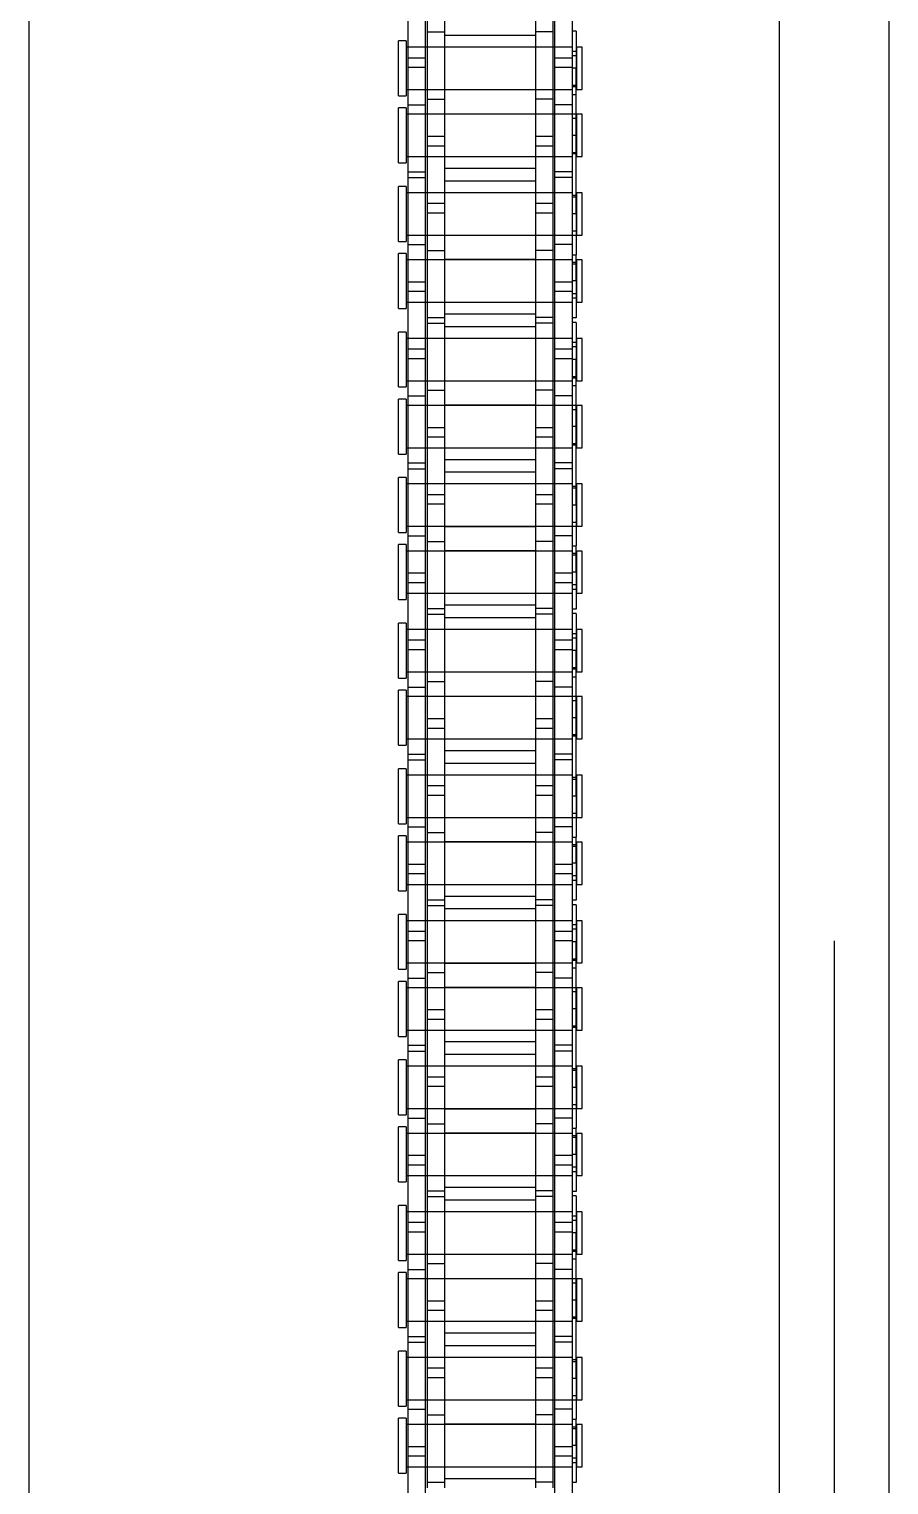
# Model space of a CAD drawing. Header units: metres. Extents: x 0 to 63075, y 0 to 44550.
# Drawn here: x 14171.9 to 14246.9, y 26359.9 to 26486.9 of the extents above; entities that cross this region are included whole.
import ezdxf

# ---------------------------------------------------------------- set-up
doc = ezdxf.new("R2010")
doc.units = ezdxf.units.M
doc.header["$LTSCALE"] = 75
doc.linetypes.add('HIDDEN2', pattern=[4.7625, 3.175, -1.5875])
for name, color, linetype in [('SDM', 7, 'Continuous'), ('SL4', 4, 'Continuous'), ('ST1', 7, 'HIDDEN2')]:
    doc.layers.add(name, color=color, linetype=linetype)

# ---------------------------------------------------------------- blocks, each defined once
blk = doc.blocks.new('A$Ca53c419a')
at = {"layer": 'SL4'}
for p, q in [((1009.76, 281.24), (2334.74, 281.24)), ((1009.76, 215.76), (2334.74, 215.76)), ((2334.74, 206.23), (1009.76, 206.23))]:
    blk.add_line(p, q, dxfattribs=at)
at = {"layer": 'ST1'}
for p, q in [((1931.13, 249), (1935.93, 249)), ((1931.13, 249), (1931.13, 248.34)), ((1935.93, 248.34), (1935.93, 249)), ((1936.98, 249), (1941.77, 249)), ((1936.98, 249), (1936.98, 248.34)), ((1941.77, 248.34), (1941.77, 249)), ((1943.83, 249), (1948.63, 249)), ((1943.83, 249), (1943.83, 248.34)), ((1948.63, 248.34), (1948.63, 249)), ((1949.68, 249), (1954.47, 249)), ((1949.68, 249), (1949.68, 248.34)), ((1954.47, 248.34), (1954.47, 249)), ((1956.53, 249), (1961.33, 249)), ((1956.53, 249), (1956.53, 248.34)), ((1961.33, 248.34), (1961.33, 249)), ((1962.38, 249), (1967.17, 249)), ((1962.38, 249), (1962.38, 248.34)), ((1967.17, 248.34), (1967.17, 249)), ((1969.23, 249), (1974.03, 249)), ((1969.23, 249), (1969.23, 248.34)), ((1974.03, 248.34), (1974.03, 249)), ((1975.08, 249), (1979.87, 249)), ((1975.08, 249), (1975.08, 248.34)), ((1979.87, 248.34), (1979.87, 249)), ((1981.93, 249), (1986.73, 249)), ((1981.93, 249), (1981.93, 248.34)), ((1986.73, 248.34), (1986.73, 249)), ((1987.78, 249), (1992.57, 249)), ((1987.78, 249), (1987.78, 248.34)), ((1992.57, 248.34), (1992.57, 249)), ((1994.63, 249), (1999.43, 249)), ((1994.63, 249), (1994.63, 248.34)), ((1999.43, 248.34), (1999.43, 249)), ((2000.48, 249), (2005.27, 249)), ((2000.48, 249), (2000.48, 248.34)), ((2005.27, 248.34), (2005.27, 249)), ((2007.33, 249), (2012.13, 249)), ((2007.33, 249), (2007.33, 248.34)), ((2012.13, 248.34), (2012.13, 249)), ((2013.18, 249), (2017.97, 249)), ((2013.18, 249), (2013.18, 248.34)), ((2017.97, 248.34), (2017.97, 249)), ((2020.03, 249), (2024.83, 249)), ((2020.03, 249), (2020.03, 248.34)), ((2024.83, 248.34), (2024.83, 249)), ((2025.88, 249), (2030.67, 249)), ((2025.88, 249), (2025.88, 248.34)), ((2030.67, 248.34), (2030.67, 249)), ((2032.73, 249), (2037.53, 249)), ((2032.73, 249), (2032.73, 248.34)), ((2037.53, 248.34), (2037.53, 249)), ((2038.58, 249), (2043.37, 249)), ((2038.58, 249), (2038.58, 248.34)), ((2043.37, 248.34), (2043.37, 249)), ((2045.43, 249), (2050.23, 249)), ((2045.43, 249), (2045.43, 248.34)), ((2050.23, 248.34), (2050.23, 249)), ((2051.28, 249), (2056.07, 249)), ((2051.28, 249), (2051.28, 248.34)), ((2056.07, 248.34), (2056.07, 249)), ((1923.5, 248.16), (1932.6, 248.16)), ((1935.93, 248.34), (1931.13, 248.34)), ((1931.68, 248.34), (1931.68, 233.84)), ((1931.68, 248.16), (1931.68, 246.64)), ((1932.6, 248.16), (1933.46, 248.16)), ((1932.6, 246.64), (1932.6, 248.16)), ((1933.46, 248.16), (1942.55, 248.16)), ((1933.46, 248.16), (1933.46, 246.64)), ((1935.37, 233.84), (1935.37, 248.34)), ((1935.37, 246.64), (1935.37, 248.16)), ((1936.7, 248.16), (1936.7, 246.64)), ((1941.77, 248.34), (1936.98, 248.34)), ((1937.53, 248.34), (1937.53, 233.84)), ((1937.53, 248.16), (1937.53, 246.64)), ((1941.22, 233.84), (1941.22, 248.34)), ((1941.22, 246.64), (1941.22, 248.16)), ((1942.55, 248.16), (1942.55, 246.64)), ((1942.55, 248.16), (1948.9, 248.16)), ((1943.05, 248.16), (1943.05, 246.64)), ((1948.63, 248.34), (1943.83, 248.34)), ((1944.38, 248.34), (1944.38, 233.84)), ((1944.38, 248.16), (1944.38, 246.64)), ((1948.07, 233.84), (1948.07, 248.34)), ((1948.07, 246.64), (1948.07, 248.16)), ((1948.9, 248.16), (1948.9, 246.64)), ((1948.9, 248.16), (1958, 248.16)), ((1954.47, 248.34), (1949.68, 248.34)), ((1950.23, 248.34), (1950.23, 233.84)), ((1950.23, 248.16), (1950.23, 246.64)), ((1952.15, 246.64), (1952.15, 248.16)), ((1953.01, 248.16), (1953.01, 246.64)), ((1953.92, 233.84), (1953.92, 248.34)), ((1953.92, 246.64), (1953.92, 248.16)), ((1961.33, 248.34), (1956.53, 248.34)), ((1957.08, 248.34), (1957.08, 233.84)), ((1957.08, 248.16), (1957.08, 246.64)), ((1958, 248.16), (1958.86, 248.16)), ((1958, 246.64), (1958, 248.16)), ((1958.86, 248.16), (1967.95, 248.16)), ((1958.86, 248.16), (1958.86, 246.64)), ((1960.77, 233.84), (1960.77, 248.34)), ((1960.77, 246.64), (1960.77, 248.16)), ((1962.1, 248.16), (1962.1, 246.64)), ((1967.17, 248.34), (1962.38, 248.34)), ((1962.93, 248.34), (1962.93, 233.84)), ((1962.93, 248.16), (1962.93, 246.64)), ((1966.62, 233.84), (1966.62, 248.34)), ((1966.62, 246.64), (1966.62, 248.16)), ((1967.95, 248.16), (1967.95, 246.64)), ((1967.95, 248.16), (1974.3, 248.16)), ((1968.45, 248.16), (1968.45, 246.64)), ((1974.03, 248.34), (1969.23, 248.34)), ((1969.78, 248.34), (1969.78, 233.84)), ((1969.78, 248.16), (1969.78, 246.64)), ((1973.47, 233.84), (1973.47, 248.34)), ((1973.47, 246.64), (1973.47, 248.16)), ((1974.3, 248.16), (1974.3, 246.64)), ((1974.3, 248.16), (1983.4, 248.16)), ((1979.87, 248.34), (1975.08, 248.34)), ((1975.63, 248.34), (1975.63, 233.84)), ((1975.63, 248.16), (1975.63, 246.64)), ((1977.55, 246.64), (1977.55, 248.16)), ((1978.41, 248.16), (1978.41, 246.64)), ((1979.32, 233.84), (1979.32, 248.34)), ((1979.32, 246.64), (1979.32, 248.16)), ((1986.73, 248.34), (1981.93, 248.34)), ((1982.48, 248.34), (1982.48, 233.84)), ((1982.48, 248.16), (1982.48, 246.64)), ((1983.4, 248.16), (1984.26, 248.16)), ((1983.4, 246.64), (1983.4, 248.16)), ((1984.26, 248.16), (1993.35, 248.16)), ((1984.26, 248.16), (1984.26, 246.64)), ((1986.17, 233.84), (1986.17, 248.34)), ((1986.17, 246.64), (1986.17, 248.16)), ((1987.5, 248.16), (1987.5, 246.64)), ((1992.57, 248.34), (1987.78, 248.34)), ((1988.33, 248.34), (1988.33, 233.84)), ((1988.33, 248.16), (1988.33, 246.64)), ((1992.02, 233.84), (1992.02, 248.34)), ((1992.02, 246.64), (1992.02, 248.16)), ((1993.35, 248.16), (1993.35, 246.64)), ((1993.35, 248.16), (1999.7, 248.16)), ((1993.85, 248.16), (1993.85, 246.64)), ((1999.43, 248.34), (1994.63, 248.34)), ((1995.18, 248.34), (1995.18, 233.84)), ((1995.18, 248.16), (1995.18, 246.64)), ((1998.87, 233.84), (1998.87, 248.34)), ((1998.87, 246.64), (1998.87, 248.16)), ((1999.7, 248.16), (1999.7, 246.64)), ((1999.7, 248.16), (2008.8, 248.16)), ((2005.27, 248.34), (2000.48, 248.34)), ((2001.03, 248.34), (2001.03, 233.84)), ((2001.03, 248.16), (2001.03, 246.64)), ((2002.95, 246.64), (2002.95, 248.16)), ((2003.81, 248.16), (2003.81, 246.64)), ((2004.72, 233.84), (2004.72, 248.34)), ((2004.72, 246.64), (2004.72, 248.16)), ((2012.13, 248.34), (2007.33, 248.34)), ((2007.88, 248.34), (2007.88, 233.84)), ((2007.88, 248.16), (2007.88, 246.64)), ((2008.8, 248.16), (2009.66, 248.16)), ((2008.8, 246.64), (2008.8, 248.16)), ((2009.66, 248.16), (2018.75, 248.16)), ((2009.66, 248.16), (2009.66, 246.64)), ((2011.57, 233.84), (2011.57, 248.34)), ((2011.57, 246.64), (2011.57, 248.16)), ((2012.9, 248.16), (2012.9, 246.64)), ((2017.97, 248.34), (2013.18, 248.34)), ((2013.73, 248.34), (2013.73, 233.84)), ((2013.73, 248.16), (2013.73, 246.64)), ((2017.42, 233.84), (2017.42, 248.34)), ((2017.42, 246.64), (2017.42, 248.16)), ((2018.75, 248.16), (2018.75, 246.64)), ((2018.75, 248.16), (2025.1, 248.16)), ((2019.25, 248.16), (2019.25, 246.64)), ((2024.83, 248.34), (2020.03, 248.34)), ((2020.58, 248.34), (2020.58, 233.84)), ((2020.58, 248.16), (2020.58, 246.64)), ((2024.27, 233.84), (2024.27, 248.34)), ((2024.27, 246.64), (2024.27, 248.16)), ((2025.1, 248.16), (2025.1, 246.64)), ((2025.1, 248.16), (2034.2, 248.16)), ((2030.67, 248.34), (2025.88, 248.34)), ((2026.43, 248.34), (2026.43, 233.84)), ((2026.43, 248.16), (2026.43, 246.64)), ((2028.35, 246.64), (2028.35, 248.16)), ((2029.21, 248.16), (2029.21, 246.64)), ((2030.12, 233.84), (2030.12, 248.34)), ((2030.12, 246.64), (2030.12, 248.16)), ((2037.53, 248.34), (2032.73, 248.34)), ((2033.28, 248.34), (2033.28, 233.84)), ((2033.28, 248.16), (2033.28, 246.64)), ((2034.2, 248.16), (2035.06, 248.16)), ((2034.2, 246.64), (2034.2, 248.16)), ((2035.06, 248.16), (2044.15, 248.16)), ((2035.06, 248.16), (2035.06, 246.64)), ((2036.97, 233.84), (2036.97, 248.34)), ((2036.97, 246.64), (2036.97, 248.16)), ((2038.3, 248.16), (2038.3, 246.64)), ((2043.37, 248.34), (2038.58, 248.34)), ((2039.13, 248.34), (2039.13, 233.84)), ((2039.13, 248.16), (2039.13, 246.64)), ((2042.82, 233.84), (2042.82, 248.34)), ((2042.82, 246.64), (2042.82, 248.16)), ((2044.15, 248.16), (2044.15, 246.64)), ((2044.15, 248.16), (2050.5, 248.16)), ((2044.65, 248.16), (2044.65, 246.64)), ((2050.23, 248.34), (2045.43, 248.34)), ((2045.98, 248.34), (2045.98, 233.84)), ((2045.98, 248.16), (2045.98, 246.64)), ((2049.67, 233.84), (2049.67, 248.34)), ((2049.67, 246.64), (2049.67, 248.16)), ((2050.5, 248.16), (2050.5, 246.64)), ((2050.5, 248.16), (2059.6, 248.16)), ((2056.07, 248.34), (2051.28, 248.34)), ((2051.83, 248.34), (2051.83, 233.84)), ((2051.83, 248.16), (2051.83, 246.64)), ((2053.75, 246.64), (2053.75, 248.16)), ((2054.61, 248.16), (2054.61, 246.64)), ((2055.52, 233.84), (2055.52, 248.34)), ((2055.52, 246.64), (2055.52, 248.16)), ((1923.5, 246.64), (1932.6, 246.64)), ((1929.85, 246.48), (1936.2, 246.48)), ((1930.35, 246.48), (1930.35, 244.96)), ((1931.68, 246.48), (1931.68, 244.96)), ((1932.6, 246.64), (1933.46, 246.64)), ((1933.46, 246.64), (1942.55, 246.64)), ((1935.37, 244.96), (1935.37, 246.48)), ((1936.2, 246.48), (1936.2, 244.96)), ((1936.2, 246.48), (1945.3, 246.48)), ((1937.53, 246.48), (1937.53, 244.96)), ((1939.45, 244.96), (1939.45, 246.48)), ((1940.31, 246.48), (1940.31, 244.96)), ((1941.22, 244.96), (1941.22, 246.48)), ((1942.55, 246.64), (1948.9, 246.64)), ((1944.38, 246.48), (1944.38, 244.96)), ((1945.3, 246.48), (1946.16, 246.48)), ((1945.3, 244.96), (1945.3, 246.48)), ((1946.16, 246.48), (1955.25, 246.48)), ((1946.16, 246.48), (1946.16, 244.96)), ((1948.07, 244.96), (1948.07, 246.48)), ((1948.9, 246.64), (1958, 246.64)), ((1949.4, 246.48), (1949.4, 244.96)), ((1950.23, 246.48), (1950.23, 244.96)), ((1953.92, 244.96), (1953.92, 246.48)), ((1955.25, 246.48), (1955.25, 244.96)), ((1955.25, 246.48), (1961.6, 246.48)), ((1955.75, 246.48), (1955.75, 244.96)), ((1957.08, 246.48), (1957.08, 244.96)), ((1958, 246.64), (1958.86, 246.64)), ((1958.86, 246.64), (1967.95, 246.64)), ((1960.77, 244.96), (1960.77, 246.48)), ((1961.6, 246.48), (1961.6, 244.96)), ((1961.6, 246.48), (1970.7, 246.48)), ((1962.93, 246.48), (1962.93, 244.96)), ((1964.85, 244.96), (1964.85, 246.48)), ((1965.71, 246.48), (1965.71, 244.96)), ((1966.62, 244.96), (1966.62, 246.48)), ((1967.95, 246.64), (1974.3, 246.64)), ((1969.78, 246.48), (1969.78, 244.96)), ((1970.7, 246.48), (1971.56, 246.48)), ((1970.7, 244.96), (1970.7, 246.48)), ((1971.56, 246.48), (1980.65, 246.48)), ((1971.56, 246.48), (1971.56, 244.96)), ((1973.47, 244.96), (1973.47, 246.48)), ((1974.3, 246.64), (1983.4, 246.64)), ((1974.8, 246.48), (1974.8, 244.96)), ((1975.63, 246.48), (1975.63, 244.96)), ((1979.32, 244.96), (1979.32, 246.48)), ((1980.65, 246.48), (1980.65, 244.96)), ((1980.65, 246.48), (1987, 246.48)), ((1981.15, 246.48), (1981.15, 244.96)), ((1982.48, 246.48), (1982.48, 244.96)), ((1983.4, 246.64), (1984.26, 246.64)), ((1984.26, 246.64), (1993.35, 246.64)), ((1986.17, 244.96), (1986.17, 246.48)), ((1987, 246.48), (1987, 244.96)), ((1987, 246.48), (1996.1, 246.48)), ((1988.33, 246.48), (1988.33, 244.96)), ((1990.25, 244.96), (1990.25, 246.48)), ((1991.11, 246.48), (1991.11, 244.96)), ((1992.02, 244.96), (1992.02, 246.48)), ((1993.35, 246.64), (1999.7, 246.64)), ((1995.18, 246.48), (1995.18, 244.96)), ((1996.1, 246.48), (1996.96, 246.48)), ((1996.1, 244.96), (1996.1, 246.48)), ((1996.96, 246.48), (2006.05, 246.48)), ((1996.96, 246.48), (1996.96, 244.96)), ((1998.87, 244.96), (1998.87, 246.48)), ((1999.7, 246.64), (2008.8, 246.64)), ((2000.2, 246.48), (2000.2, 244.96)), ((2001.03, 246.48), (2001.03, 244.96)), ((2004.72, 244.96), (2004.72, 246.48)), ((2006.05, 246.48), (2006.05, 244.96)), ((2006.05, 246.48), (2012.4, 246.48)), ((2006.55, 246.48), (2006.55, 244.96)), ((2007.88, 246.48), (2007.88, 244.96)), ((2008.8, 246.64), (2009.66, 246.64)), ((2009.66, 246.64), (2018.75, 246.64)), ((2011.57, 244.96), (2011.57, 246.48)), ((2012.4, 246.48), (2012.4, 244.96)), ((2012.4, 246.48), (2021.5, 246.48)), ((2013.73, 246.48), (2013.73, 244.96)), ((2015.65, 244.96), (2015.65, 246.48)), ((2016.51, 246.48), (2016.51, 244.96)), ((2017.42, 244.96), (2017.42, 246.48)), ((2018.75, 246.64), (2025.1, 246.64)), ((2020.58, 246.48), (2020.58, 244.96)), ((2021.5, 246.48), (2022.36, 246.48)), ((2021.5, 244.96), (2021.5, 246.48)), ((2022.36, 246.48), (2031.45, 246.48)), ((2022.36, 246.48), (2022.36, 244.96)), ((2024.27, 244.96), (2024.27, 246.48)), ((2025.1, 246.64), (2034.2, 246.64)), ((2025.6, 246.48), (2025.6, 244.96)), ((2026.43, 246.48), (2026.43, 244.96)), ((2030.12, 244.96), (2030.12, 246.48)), ((2031.45, 246.48), (2031.45, 244.96)), ((2031.45, 246.48), (2037.8, 246.48)), ((2031.95, 246.48), (2031.95, 244.96)), ((2033.28, 246.48), (2033.28, 244.96)), ((2034.2, 246.64), (2035.06, 246.64)), ((2035.06, 246.64), (2044.15, 246.64)), ((2036.97, 244.96), (2036.97, 246.48)), ((2037.8, 246.48), (2037.8, 244.96)), ((2037.8, 246.48), (2046.9, 246.48)), ((2039.13, 246.48), (2039.13, 244.96)), ((2041.05, 244.96), (2041.05, 246.48)), ((2041.91, 246.48), (2041.91, 244.96)), ((2042.82, 244.96), (2042.82, 246.48)), ((2044.15, 246.64), (2050.5, 246.64)), ((2045.98, 246.48), (2045.98, 244.96)), ((2046.9, 246.48), (2047.76, 246.48)), ((2046.9, 244.96), (2046.9, 246.48)), ((2047.76, 246.48), (2056.85, 246.48)), ((2047.76, 246.48), (2047.76, 244.96)), ((2049.67, 244.96), (2049.67, 246.48)), ((2050.5, 246.64), (2059.6, 246.64)), ((2051, 246.48), (2051, 244.96)), ((2051.83, 246.48), (2051.83, 244.96)), ((2055.52, 244.96), (2055.52, 246.48)), ((2056.85, 246.48), (2056.85, 244.96)), ((2056.85, 246.48), (2063.2, 246.48)), ((1929.85, 244.96), (1936.2, 244.96)), ((1930.64, 237.03), (1930.64, 244.96)), ((1931.68, 244.96), (1931.68, 237.03)), ((1935.37, 237.03), (1935.37, 244.96)), ((1935.42, 244.96), (1935.42, 237.03)), ((1936.2, 244.96), (1945.3, 244.96)), ((1937.49, 237.03), (1937.49, 244.96)), ((1937.53, 244.96), (1937.53, 237.03)), ((1941.22, 237.03), (1941.22, 244.96)), ((1942.27, 244.96), (1942.27, 237.03)), ((1943.34, 237.03), (1943.34, 244.96)), ((1944.38, 244.96), (1944.38, 237.03)), ((1945.3, 244.96), (1946.16, 244.96)), ((1946.16, 244.96), (1955.25, 244.96)), ((1948.07, 237.03), (1948.07, 244.96)), ((1948.12, 244.96), (1948.12, 237.03)), ((1950.19, 237.03), (1950.19, 244.96)), ((1950.23, 244.96), (1950.23, 237.03)), ((1953.92, 237.03), (1953.92, 244.96)), ((1954.97, 244.96), (1954.97, 237.03)), ((1955.25, 244.96), (1961.6, 244.96)), ((1956.04, 237.03), (1956.04, 244.96)), ((1957.08, 244.96), (1957.08, 237.03)), ((1960.77, 237.03), (1960.77, 244.96)), ((1960.82, 244.96), (1960.82, 237.03)), ((1961.6, 244.96), (1970.7, 244.96)), ((1962.89, 237.03), (1962.89, 244.96)), ((1962.93, 244.96), (1962.93, 237.03)), ((1966.62, 237.03), (1966.62, 244.96)), ((1967.67, 244.96), (1967.67, 237.03)), ((1968.74, 237.03), (1968.74, 244.96)), ((1969.78, 244.96), (1969.78, 237.03)), ((1970.7, 244.96), (1971.56, 244.96)), ((1971.56, 244.96), (1980.65, 244.96)), ((1973.47, 237.03), (1973.47, 244.96)), ((1973.52, 244.96), (1973.52, 237.03)), ((1975.59, 237.03), (1975.59, 244.96)), ((1975.63, 244.96), (1975.63, 237.03)), ((1979.32, 237.03), (1979.32, 244.96)), ((1980.37, 244.96), (1980.37, 237.03)), ((1980.65, 244.96), (1987, 244.96)), ((1981.44, 237.03), (1981.44, 244.96)), ((1982.48, 244.96), (1982.48, 237.03)), ((1986.17, 237.03), (1986.17, 244.96)), ((1986.22, 244.96), (1986.22, 237.03)), ((1987, 244.96), (1996.1, 244.96)), ((1988.29, 237.03), (1988.29, 244.96)), ((1988.33, 244.96), (1988.33, 237.03)), ((1992.02, 237.03), (1992.02, 244.96)), ((1993.07, 244.96), (1993.07, 237.03)), ((1994.14, 237.03), (1994.14, 244.96)), ((1995.18, 244.96), (1995.18, 237.03)), ((1996.1, 244.96), (1996.96, 244.96)), ((1996.96, 244.96), (2006.05, 244.96)), ((1998.87, 237.03), (1998.87, 244.96)), ((1998.92, 244.96), (1998.92, 237.03)), ((2000.99, 237.03), (2000.99, 244.96)), ((2001.03, 244.96), (2001.03, 237.03)), ((2004.72, 237.03), (2004.72, 244.96)), ((2005.77, 244.96), (2005.77, 237.03)), ((2006.05, 244.96), (2012.4, 244.96)), ((2006.84, 237.03), (2006.84, 244.96)), ((2007.88, 244.96), (2007.88, 237.03)), ((2011.57, 237.03), (2011.57, 244.96)), ((2011.62, 244.96), (2011.62, 237.03)), ((2012.4, 244.96), (2021.5, 244.96)), ((2013.69, 237.03), (2013.69, 244.96)), ((2013.73, 244.96), (2013.73, 237.03)), ((2017.42, 237.03), (2017.42, 244.96)), ((2018.47, 244.96), (2018.47, 237.03)), ((2019.54, 237.03), (2019.54, 244.96)), ((2020.58, 244.96), (2020.58, 237.03)), ((2021.5, 244.96), (2022.36, 244.96)), ((2022.36, 244.96), (2031.45, 244.96)), ((2024.27, 237.03), (2024.27, 244.96)), ((2024.32, 244.96), (2024.32, 237.03)), ((2026.39, 237.03), (2026.39, 244.96)), ((2026.43, 244.96), (2026.43, 237.03)), ((2030.12, 237.03), (2030.12, 244.96)), ((2031.17, 244.96), (2031.17, 237.03)), ((2031.45, 244.96), (2037.8, 244.96)), ((2032.24, 237.03), (2032.24, 244.96)), ((2033.28, 244.96), (2033.28, 237.03)), ((2036.97, 237.03), (2036.97, 244.96)), ((2037.02, 244.96), (2037.02, 237.03)), ((2037.8, 244.96), (2046.9, 244.96)), ((2039.09, 237.03), (2039.09, 244.96)), ((2039.13, 244.96), (2039.13, 237.03)), ((2042.82, 237.03), (2042.82, 244.96)), ((2043.87, 244.96), (2043.87, 237.03)), ((2044.94, 237.03), (2044.94, 244.96)), ((2045.98, 244.96), (2045.98, 237.03)), ((2046.9, 244.96), (2047.76, 244.96)), ((2047.76, 244.96), (2056.85, 244.96)), ((2049.67, 237.03), (2049.67, 244.96)), ((2049.72, 244.96), (2049.72, 237.03)), ((2051.79, 237.03), (2051.79, 244.96)), ((2051.83, 244.96), (2051.83, 237.03)), ((2055.52, 237.03), (2055.52, 244.96)), ((2056.57, 244.96), (2056.57, 237.03)), ((2056.85, 244.96), (2063.2, 244.96)), ((1929.85, 237.03), (1936.2, 237.03)), ((1930.35, 235.51), (1930.35, 237.03)), ((1931.68, 237.03), (1931.68, 235.51)), ((1935.37, 235.51), (1935.37, 237.03)), ((1936.2, 235.51), (1936.2, 237.03)), ((1936.2, 237.03), (1945.3, 237.03)), ((1937.53, 237.03), (1937.53, 235.51)), ((1939.45, 235.51), (1939.45, 237.03)), ((1940.31, 237.03), (1940.31, 235.51)), ((1941.22, 235.51), (1941.22, 237.03)), ((1944.38, 237.03), (1944.38, 235.51)), ((1945.3, 237.03), (1946.16, 237.03)), ((1945.3, 235.51), (1945.3, 237.03)), ((1946.16, 237.03), (1955.25, 237.03)), ((1946.16, 237.03), (1946.16, 235.51)), ((1948.07, 235.51), (1948.07, 237.03)), ((1949.4, 235.51), (1949.4, 237.03)), ((1950.23, 237.03), (1950.23, 235.51)), ((1953.92, 235.51), (1953.92, 237.03)), ((1955.25, 235.51), (1955.25, 237.03)), ((1955.25, 237.03), (1961.6, 237.03)), ((1955.75, 235.51), (1955.75, 237.03)), ((1957.08, 237.03), (1957.08, 235.51)), ((1960.77, 235.51), (1960.77, 237.03)), ((1961.6, 235.51), (1961.6, 237.03)), ((1961.6, 237.03), (1970.7, 237.03)), ((1962.93, 237.03), (1962.93, 235.51)), ((1964.85, 235.51), (1964.85, 237.03)), ((1965.71, 237.03), (1965.71, 235.51)), ((1966.62, 235.51), (1966.62, 237.03)), ((1969.78, 237.03), (1969.78, 235.51)), ((1970.7, 237.03), (1971.56, 237.03)), ((1970.7, 235.51), (1970.7, 237.03)), ((1971.56, 237.03), (1980.65, 237.03)), ((1971.56, 237.03), (1971.56, 235.51)), ((1973.47, 235.51), (1973.47, 237.03)), ((1974.8, 235.51), (1974.8, 237.03)), ((1975.63, 237.03), (1975.63, 235.51)), ((1979.32, 235.51), (1979.32, 237.03)), ((1980.65, 235.51), (1980.65, 237.03)), ((1980.65, 237.03), (1987, 237.03)), ((1981.15, 235.51), (1981.15, 237.03)), ((1982.48, 237.03), (1982.48, 235.51)), ((1986.17, 235.51), (1986.17, 237.03)), ((1987, 235.51), (1987, 237.03)), ((1987, 237.03), (1996.1, 237.03)), ((1988.33, 237.03), (1988.33, 235.51)), ((1990.25, 235.51), (1990.25, 237.03)), ((1991.11, 237.03), (1991.11, 235.51)), ((1992.02, 235.51), (1992.02, 237.03)), ((1995.18, 237.03), (1995.18, 235.51)), ((1996.1, 237.03), (1996.96, 237.03)), ((1996.1, 235.51), (1996.1, 237.03)), ((1996.96, 237.03), (2006.05, 237.03)), ((1996.96, 237.03), (1996.96, 235.51)), ((1998.87, 235.51), (1998.87, 237.03)), ((2000.2, 235.51), (2000.2, 237.03)), ((2001.03, 237.03), (2001.03, 235.51)), ((2004.72, 235.51), (2004.72, 237.03)), ((2006.05, 235.51), (2006.05, 237.03)), ((2006.05, 237.03), (2012.4, 237.03)), ((2006.55, 235.51), (2006.55, 237.03)), ((2007.88, 237.03), (2007.88, 235.51)), ((2011.57, 235.51), (2011.57, 237.03)), ((2012.4, 235.51), (2012.4, 237.03)), ((2012.4, 237.03), (2021.5, 237.03)), ((2013.73, 237.03), (2013.73, 235.51)), ((2015.65, 235.51), (2015.65, 237.03)), ((2016.51, 237.03), (2016.51, 235.51)), ((2017.42, 235.51), (2017.42, 237.03)), ((2020.58, 237.03), (2020.58, 235.51)), ((2021.5, 237.03), (2022.36, 237.03)), ((2021.5, 235.51), (2021.5, 237.03)), ((2022.36, 237.03), (2031.45, 237.03)), ((2022.36, 237.03), (2022.36, 235.51)), ((2024.27, 235.51), (2024.27, 237.03)), ((2025.6, 235.51), (2025.6, 237.03)), ((2026.43, 237.03), (2026.43, 235.51)), ((2030.12, 235.51), (2030.12, 237.03)), ((2031.45, 235.51), (2031.45, 237.03)), ((2031.45, 237.03), (2037.8, 237.03)), ((2031.95, 235.51), (2031.95, 237.03)), ((2033.28, 237.03), (2033.28, 235.51)), ((2036.97, 235.51), (2036.97, 237.03)), ((2037.8, 235.51), (2037.8, 237.03)), ((2037.8, 237.03), (2046.9, 237.03)), ((2039.13, 237.03), (2039.13, 235.51)), ((2041.05, 235.51), (2041.05, 237.03)), ((2041.91, 237.03), (2041.91, 235.51)), ((2042.82, 235.51), (2042.82, 237.03)), ((2045.98, 237.03), (2045.98, 235.51)), ((2046.9, 237.03), (2047.76, 237.03)), ((2046.9, 235.51), (2046.9, 237.03)), ((2047.76, 237.03), (2056.85, 237.03)), ((2047.76, 237.03), (2047.76, 235.51)), ((2049.67, 235.51), (2049.67, 237.03)), ((2051, 235.51), (2051, 237.03)), ((2051.83, 237.03), (2051.83, 235.51)), ((2055.52, 235.51), (2055.52, 237.03)), ((2056.85, 235.51), (2056.85, 237.03)), ((2056.85, 237.03), (2063.2, 237.03)), ((1923.5, 235.36), (1932.6, 235.36)), ((1929.85, 235.51), (1936.2, 235.51)), ((1931.68, 235.36), (1931.68, 233.84)), ((1932.6, 235.36), (1933.46, 235.36)), ((1932.6, 233.84), (1932.6, 235.36)), ((1933.46, 235.36), (1942.55, 235.36)), ((1933.46, 235.36), (1933.46, 233.84)), ((1935.37, 233.84), (1935.37, 235.36)), ((1936.2, 235.51), (1945.3, 235.51)), ((1936.7, 233.84), (1936.7, 235.36)), ((1937.53, 235.36), (1937.53, 233.51)), ((1941.22, 233.84), (1941.22, 235.36)), ((1942.55, 233.84), (1942.55, 235.36)), ((1942.55, 235.36), (1948.9, 235.36)), ((1943.05, 233.84), (1943.05, 235.36)), ((1944.38, 235.36), (1944.38, 233.84)), ((1945.3, 235.51), (1946.16, 235.51)), ((1946.16, 235.51), (1955.25, 235.51)), ((1948.07, 233.51), (1948.07, 235.36)), ((1948.9, 233.84), (1948.9, 235.36)), ((1948.9, 235.36), (1958, 235.36)), ((1950.23, 235.36), (1950.23, 233.84)), ((1952.15, 233.84), (1952.15, 235.36)), ((1953.01, 235.36), (1953.01, 233.84)), ((1953.92, 233.84), (1953.92, 235.36)), ((1955.25, 235.51), (1961.6, 235.51)), ((1957.08, 235.36), (1957.08, 233.84)), ((1958, 235.36), (1958.86, 235.36)), ((1958, 233.84), (1958, 235.36)), ((1958.86, 235.36), (1967.95, 235.36)), ((1958.86, 235.36), (1958.86, 233.84)), ((1960.77, 233.84), (1960.77, 235.36)), ((1961.6, 235.51), (1970.7, 235.51)), ((1962.1, 233.84), (1962.1, 235.36)), ((1962.93, 235.36), (1962.93, 233.51)), ((1966.62, 233.84), (1966.62, 235.36)), ((1967.95, 233.84), (1967.95, 235.36)), ((1967.95, 235.36), (1974.3, 235.36)), ((1968.45, 233.84), (1968.45, 235.36)), ((1969.78, 235.36), (1969.78, 233.84)), ((1970.7, 235.51), (1971.56, 235.51)), ((1971.56, 235.51), (1980.65, 235.51)), ((1973.47, 233.51), (1973.47, 235.36)), ((1974.3, 233.84), (1974.3, 235.36)), ((1974.3, 235.36), (1983.4, 235.36)), ((1975.63, 235.36), (1975.63, 233.84)), ((1977.55, 233.84), (1977.55, 235.36)), ((1978.41, 235.36), (1978.41, 233.84)), ((1979.32, 233.84), (1979.32, 235.36)), ((1980.65, 235.51), (1987, 235.51)), ((1982.48, 235.36), (1982.48, 233.84)), ((1983.4, 235.36), (1984.26, 235.36)), ((1983.4, 233.84), (1983.4, 235.36)), ((1984.26, 235.36), (1993.35, 235.36)), ((1984.26, 235.36), (1984.26, 233.84)), ((1986.17, 233.84), (1986.17, 235.36)), ((1987, 235.51), (1996.1, 235.51)), ((1987.5, 233.84), (1987.5, 235.36)), ((1988.33, 235.36), (1988.33, 233.51)), ((1992.02, 233.84), (1992.02, 235.36)), ((1993.35, 233.84), (1993.35, 235.36)), ((1993.35, 235.36), (1999.7, 235.36)), ((1993.85, 233.84), (1993.85, 235.36)), ((1995.18, 235.36), (1995.18, 233.84)), ((1996.1, 235.51), (1996.96, 235.51)), ((1996.96, 235.51), (2006.05, 235.51)), ((1998.87, 233.51), (1998.87, 235.36)), ((1999.7, 233.84), (1999.7, 235.36)), ((1999.7, 235.36), (2008.8, 235.36)), ((2001.03, 235.36), (2001.03, 233.84)), ((2002.95, 233.84), (2002.95, 235.36)), ((2003.81, 235.36), (2003.81, 233.84)), ((2004.72, 233.84), (2004.72, 235.36)), ((2006.05, 235.51), (2012.4, 235.51)), ((2007.88, 235.36), (2007.88, 233.84)), ((2008.8, 235.36), (2009.66, 235.36)), ((2008.8, 233.84), (2008.8, 235.36)), ((2009.66, 235.36), (2018.75, 235.36)), ((2009.66, 235.36), (2009.66, 233.84)), ((2011.57, 233.84), (2011.57, 235.36)), ((2012.4, 235.51), (2021.5, 235.51)), ((2012.9, 233.84), (2012.9, 235.36)), ((2013.73, 235.36), (2013.73, 233.51)), ((2017.42, 233.84), (2017.42, 235.36)), ((2018.75, 233.84), (2018.75, 235.36)), ((2018.75, 235.36), (2025.1, 235.36)), ((2019.25, 233.84), (2019.25, 235.36)), ((2020.58, 235.36), (2020.58, 233.84)), ((2021.5, 235.51), (2022.36, 235.51)), ((2022.36, 235.51), (2031.45, 235.51)), ((2024.27, 233.51), (2024.27, 235.36)), ((2025.1, 233.84), (2025.1, 235.36)), ((2025.1, 235.36), (2034.2, 235.36)), ((2026.43, 235.36), (2026.43, 233.84)), ((2028.35, 233.84), (2028.35, 235.36)), ((2029.21, 235.36), (2029.21, 233.84)), ((2030.12, 233.84), (2030.12, 235.36)), ((2031.45, 235.51), (2037.8, 235.51)), ((2033.28, 235.36), (2033.28, 233.84)), ((2034.2, 235.36), (2035.06, 235.36)), ((2034.2, 233.84), (2034.2, 235.36)), ((2035.06, 235.36), (2044.15, 235.36)), ((2035.06, 235.36), (2035.06, 233.84)), ((2036.97, 233.84), (2036.97, 235.36)), ((2037.8, 235.51), (2046.9, 235.51)), ((2038.3, 233.84), (2038.3, 235.36)), ((2039.13, 235.36), (2039.13, 233.51)), ((2042.82, 233.84), (2042.82, 235.36)), ((2044.15, 233.84), (2044.15, 235.36)), ((2044.15, 235.36), (2050.5, 235.36)), ((2044.65, 233.84), (2044.65, 235.36)), ((2045.98, 235.36), (2045.98, 233.84)), ((2046.9, 235.51), (2047.76, 235.51)), ((2047.76, 235.51), (2056.85, 235.51)), ((2049.67, 233.51), (2049.67, 235.36)), ((2050.5, 233.84), (2050.5, 235.36)), ((2050.5, 235.36), (2059.6, 235.36)), ((2051.83, 235.36), (2051.83, 233.84)), ((2053.75, 233.84), (2053.75, 235.36)), ((2054.61, 235.36), (2054.61, 233.84)), ((2055.52, 233.84), (2055.52, 235.36)), ((2056.85, 235.51), (2063.2, 235.51)), ((1923.5, 233.84), (1932.6, 233.84)), ((1930.3, 233.51), (1930.3, 233.84)), ((1932.05, 233.84), (1932.05, 233.47)), ((1932.42, 233.51), (1932.42, 233.84)), ((1932.6, 233.84), (1933.46, 233.84)), ((1933.46, 233.84), (1942.55, 233.84)), ((1933.53, 233.51), (1933.53, 233.84)), ((1935, 233.47), (1935, 233.84)), ((1935.15, 233.51), (1935.15, 233.84)), ((1935.82, 233.84), (1935.82, 233.51)), ((1937.9, 233.84), (1937.9, 233.47)), ((1939.38, 233.51), (1939.38, 233.84)), ((1940.85, 233.47), (1940.85, 233.84)), ((1941, 233.51), (1941, 233.84)), ((1942.55, 233.84), (1948.9, 233.84)), ((1944.61, 233.51), (1944.61, 233.84)), ((1944.75, 233.84), (1944.75, 233.47)), ((1946.23, 233.51), (1946.23, 233.84)), ((1947.7, 233.47), (1947.7, 233.84)), ((1948.9, 233.84), (1958, 233.84)), ((1949.78, 233.51), (1949.78, 233.84)), ((1950.46, 233.51), (1950.46, 233.84)), ((1950.6, 233.84), (1950.6, 233.47)), ((1952.08, 233.51), (1952.08, 233.84)), ((1953.18, 233.51), (1953.18, 233.84)), ((1953.55, 233.47), (1953.55, 233.84)), ((1955.31, 233.51), (1955.31, 233.84)), ((1955.7, 233.51), (1955.7, 233.84)), ((1957.45, 233.84), (1957.45, 233.47)), ((1957.82, 233.51), (1957.82, 233.84)), ((1958, 233.84), (1958.86, 233.84)), ((1958.86, 233.84), (1967.95, 233.84)), ((1958.93, 233.51), (1958.93, 233.84)), ((1960.4, 233.47), (1960.4, 233.84)), ((1960.55, 233.51), (1960.55, 233.84)), ((1961.22, 233.84), (1961.22, 233.51)), ((1963.3, 233.84), (1963.3, 233.47)), ((1964.78, 233.51), (1964.78, 233.84)), ((1966.25, 233.47), (1966.25, 233.84)), ((1966.4, 233.51), (1966.4, 233.84)), ((1967.95, 233.84), (1974.3, 233.84)), ((1970.01, 233.51), (1970.01, 233.84)), ((1970.15, 233.84), (1970.15, 233.47)), ((1971.63, 233.51), (1971.63, 233.84)), ((1973.1, 233.47), (1973.1, 233.84)), ((1974.3, 233.84), (1983.4, 233.84)), ((1975.18, 233.51), (1975.18, 233.84)), ((1975.86, 233.51), (1975.86, 233.84)), ((1976, 233.84), (1976, 233.47)), ((1977.48, 233.51), (1977.48, 233.84)), ((1978.58, 233.51), (1978.58, 233.84)), ((1978.95, 233.47), (1978.95, 233.84)), ((1980.71, 233.51), (1980.71, 233.84)), ((1981.1, 233.51), (1981.1, 233.84)), ((1982.85, 233.84), (1982.85, 233.47)), ((1983.22, 233.51), (1983.22, 233.84)), ((1983.4, 233.84), (1984.26, 233.84)), ((1984.26, 233.84), (1993.35, 233.84)), ((1984.33, 233.51), (1984.33, 233.84)), ((1985.8, 233.47), (1985.8, 233.84)), ((1985.95, 233.51), (1985.95, 233.84)), ((1986.62, 233.84), (1986.62, 233.51)), ((1988.7, 233.84), (1988.7, 233.47)), ((1990.18, 233.51), (1990.18, 233.84)), ((1991.65, 233.47), (1991.65, 233.84)), ((1991.8, 233.51), (1991.8, 233.84)), ((1993.35, 233.84), (1999.7, 233.84)), ((1995.41, 233.51), (1995.41, 233.84)), ((1995.55, 233.84), (1995.55, 233.47)), ((1997.03, 233.51), (1997.03, 233.84)), ((1998.5, 233.47), (1998.5, 233.84)), ((1999.7, 233.84), (2008.8, 233.84)), ((2000.58, 233.51), (2000.58, 233.84)), ((2001.26, 233.51), (2001.26, 233.84)), ((2001.4, 233.84), (2001.4, 233.47)), ((2002.88, 233.51), (2002.88, 233.84)), ((2003.98, 233.51), (2003.98, 233.84)), ((2004.35, 233.47), (2004.35, 233.84)), ((2006.11, 233.51), (2006.11, 233.84)), ((2006.5, 233.51), (2006.5, 233.84)), ((2008.25, 233.84), (2008.25, 233.47)), ((2008.62, 233.51), (2008.62, 233.84)), ((2008.8, 233.84), (2009.66, 233.84)), ((2009.66, 233.84), (2018.75, 233.84)), ((2009.73, 233.51), (2009.73, 233.84)), ((2011.2, 233.47), (2011.2, 233.84)), ((2011.35, 233.51), (2011.35, 233.84)), ((2012.02, 233.84), (2012.02, 233.51)), ((2014.1, 233.84), (2014.1, 233.47)), ((2015.58, 233.51), (2015.58, 233.84)), ((2017.05, 233.47), (2017.05, 233.84)), ((2017.2, 233.51), (2017.2, 233.84)), ((2018.75, 233.84), (2025.1, 233.84)), ((2020.81, 233.51), (2020.81, 233.84)), ((2020.95, 233.84), (2020.95, 233.47)), ((2022.43, 233.51), (2022.43, 233.84)), ((2023.9, 233.47), (2023.9, 233.84)), ((2025.1, 233.84), (2034.2, 233.84)), ((2025.98, 233.51), (2025.98, 233.84)), ((2026.66, 233.51), (2026.66, 233.84)), ((2026.8, 233.84), (2026.8, 233.47)), ((2028.28, 233.51), (2028.28, 233.84)), ((2029.38, 233.51), (2029.38, 233.84)), ((2029.75, 233.47), (2029.75, 233.84)), ((2031.51, 233.51), (2031.51, 233.84)), ((2031.9, 233.51), (2031.9, 233.84)), ((2033.65, 233.84), (2033.65, 233.47)), ((2034.02, 233.51), (2034.02, 233.84)), ((2034.2, 233.84), (2035.06, 233.84)), ((2035.06, 233.84), (2044.15, 233.84)), ((2035.13, 233.51), (2035.13, 233.84)), ((2036.6, 233.47), (2036.6, 233.84)), ((2036.75, 233.51), (2036.75, 233.84)), ((2037.42, 233.84), (2037.42, 233.51)), ((2039.5, 233.84), (2039.5, 233.47)), ((2040.98, 233.51), (2040.98, 233.84)), ((2042.45, 233.47), (2042.45, 233.84)), ((2042.6, 233.51), (2042.6, 233.84)), ((2044.15, 233.84), (2050.5, 233.84)), ((2046.21, 233.51), (2046.21, 233.84)), ((2046.35, 233.84), (2046.35, 233.47)), ((2047.83, 233.51), (2047.83, 233.84)), ((2049.3, 233.47), (2049.3, 233.84)), ((2050.5, 233.84), (2059.6, 233.84)), ((2051.38, 233.51), (2051.38, 233.84)), ((2052.06, 233.51), (2052.06, 233.84)), ((2052.2, 233.84), (2052.2, 233.47)), ((2053.68, 233.51), (2053.68, 233.84)), ((2054.78, 233.51), (2054.78, 233.84)), ((2055.15, 233.47), (2055.15, 233.84)), ((2056.91, 233.51), (2056.91, 233.84)), ((1933.53, 233.51), (1930.3, 233.51)), ((1935.37, 233.47), (1931.68, 233.47)), ((1931.68, 233.47), (1931.68, 233)), ((1931.68, 233), (1935.37, 233)), ((1933.53, 233.51), (1935.82, 233.51)), ((1935.37, 233), (1935.37, 233.47)), ((1939.38, 233.51), (1935.82, 233.51)), ((1941.22, 233.47), (1937.53, 233.47)), ((1937.53, 233.47), (1937.53, 233)), ((1937.53, 233), (1941.22, 233)), ((1939.38, 233.51), (1952.08, 233.51)), ((1941.22, 233), (1941.22, 233.47)), ((1948.07, 233.47), (1944.38, 233.47)), ((1944.38, 233.47), (1944.38, 233)), ((1944.38, 233), (1948.07, 233)), ((1948.07, 233), (1948.07, 233.47)), ((1953.92, 233.47), (1950.23, 233.47)), ((1950.23, 233.47), (1950.23, 233)), ((1950.23, 233), (1953.92, 233)), ((1955.31, 233.51), (1952.08, 233.51)), ((1953.92, 233), (1953.92, 233.47)), ((1958.93, 233.51), (1955.7, 233.51)), ((1960.77, 233.47), (1957.08, 233.47)), ((1957.08, 233.47), (1957.08, 233)), ((1957.08, 233), (1960.77, 233)), ((1958.93, 233.51), (1961.22, 233.51)), ((1960.77, 233), (1960.77, 233.47)), ((1964.78, 233.51), (1961.22, 233.51)), ((1966.62, 233.47), (1962.93, 233.47)), ((1962.93, 233.47), (1962.93, 233)), ((1962.93, 233), (1966.62, 233)), ((1964.78, 233.51), (1977.48, 233.51)), ((1966.62, 233), (1966.62, 233.47)), ((1973.47, 233.47), (1969.78, 233.47)), ((1969.78, 233.47), (1969.78, 233)), ((1969.78, 233), (1973.47, 233)), ((1973.47, 233), (1973.47, 233.47)), ((1979.32, 233.47), (1975.63, 233.47)), ((1975.63, 233.47), (1975.63, 233)), ((1975.63, 233), (1979.32, 233)), ((1980.71, 233.51), (1977.48, 233.51)), ((1979.32, 233), (1979.32, 233.47)), ((1984.33, 233.51), (1981.1, 233.51)), ((1986.17, 233.47), (1982.48, 233.47)), ((1982.48, 233.47), (1982.48, 233)), ((1982.48, 233), (1986.17, 233)), ((1984.33, 233.51), (1986.62, 233.51)), ((1986.17, 233), (1986.17, 233.47)), ((1990.18, 233.51), (1986.62, 233.51)), ((1992.02, 233.47), (1988.33, 233.47)), ((1988.33, 233.47), (1988.33, 233)), ((1988.33, 233), (1992.02, 233)), ((1990.18, 233.51), (2002.88, 233.51)), ((1992.02, 233), (1992.02, 233.47)), ((1998.87, 233.47), (1995.18, 233.47)), ((1995.18, 233.47), (1995.18, 233)), ((1995.18, 233), (1998.87, 233)), ((1998.87, 233), (1998.87, 233.47)), ((2004.72, 233.47), (2001.03, 233.47)), ((2001.03, 233.47), (2001.03, 233)), ((2001.03, 233), (2004.72, 233)), ((2006.11, 233.51), (2002.88, 233.51)), ((2004.72, 233), (2004.72, 233.47)), ((2009.73, 233.51), (2006.5, 233.51)), ((2011.57, 233.47), (2007.88, 233.47)), ((2007.88, 233.47), (2007.88, 233)), ((2007.88, 233), (2011.57, 233)), ((2009.73, 233.51), (2012.02, 233.51)), ((2011.57, 233), (2011.57, 233.47)), ((2015.58, 233.51), (2012.02, 233.51)), ((2017.42, 233.47), (2013.73, 233.47)), ((2013.73, 233.47), (2013.73, 233)), ((2013.73, 233), (2017.42, 233)), ((2015.58, 233.51), (2028.28, 233.51)), ((2017.42, 233), (2017.42, 233.47)), ((2024.27, 233.47), (2020.58, 233.47)), ((2020.58, 233.47), (2020.58, 233)), ((2020.58, 233), (2024.27, 233)), ((2024.27, 233), (2024.27, 233.47)), ((2030.12, 233.47), (2026.43, 233.47)), ((2026.43, 233.47), (2026.43, 233)), ((2026.43, 233), (2030.12, 233)), ((2031.51, 233.51), (2028.28, 233.51)), ((2030.12, 233), (2030.12, 233.47)), ((2035.13, 233.51), (2031.9, 233.51)), ((2036.97, 233.47), (2033.28, 233.47)), ((2033.28, 233.47), (2033.28, 233)), ((2033.28, 233), (2036.97, 233)), ((2035.13, 233.51), (2037.42, 233.51)), ((2036.97, 233), (2036.97, 233.47)), ((2040.98, 233.51), (2037.42, 233.51)), ((2042.82, 233.47), (2039.13, 233.47)), ((2039.13, 233.47), (2039.13, 233)), ((2039.13, 233), (2042.82, 233)), ((2040.98, 233.51), (2053.68, 233.51)), ((2042.82, 233), (2042.82, 233.47)), ((2049.67, 233.47), (2045.98, 233.47)), ((2045.98, 233.47), (2045.98, 233)), ((2045.98, 233), (2049.67, 233)), ((2049.67, 233), (2049.67, 233.47)), ((2055.52, 233.47), (2051.83, 233.47)), ((2051.83, 233.47), (2051.83, 233)), ((2051.83, 233), (2055.52, 233)), ((2056.91, 233.51), (2053.68, 233.51)), ((2055.52, 233), (2055.52, 233.47)), ((1009.76, 215.76), (2334.74, 215.76)), ((2334.74, 211), (1009.76, 211))]:
    blk.add_line(p, q, dxfattribs=at)

msp = doc.modelspace()

# ---------------------------------------------------------------- block references
at = {"layer": 'SDM', "rotation": 90}
msp.add_blockref('A$Ca53c419a', (14453.13, 24429.77), dxfattribs=at)

doc.saveas('drawing.dxf')
